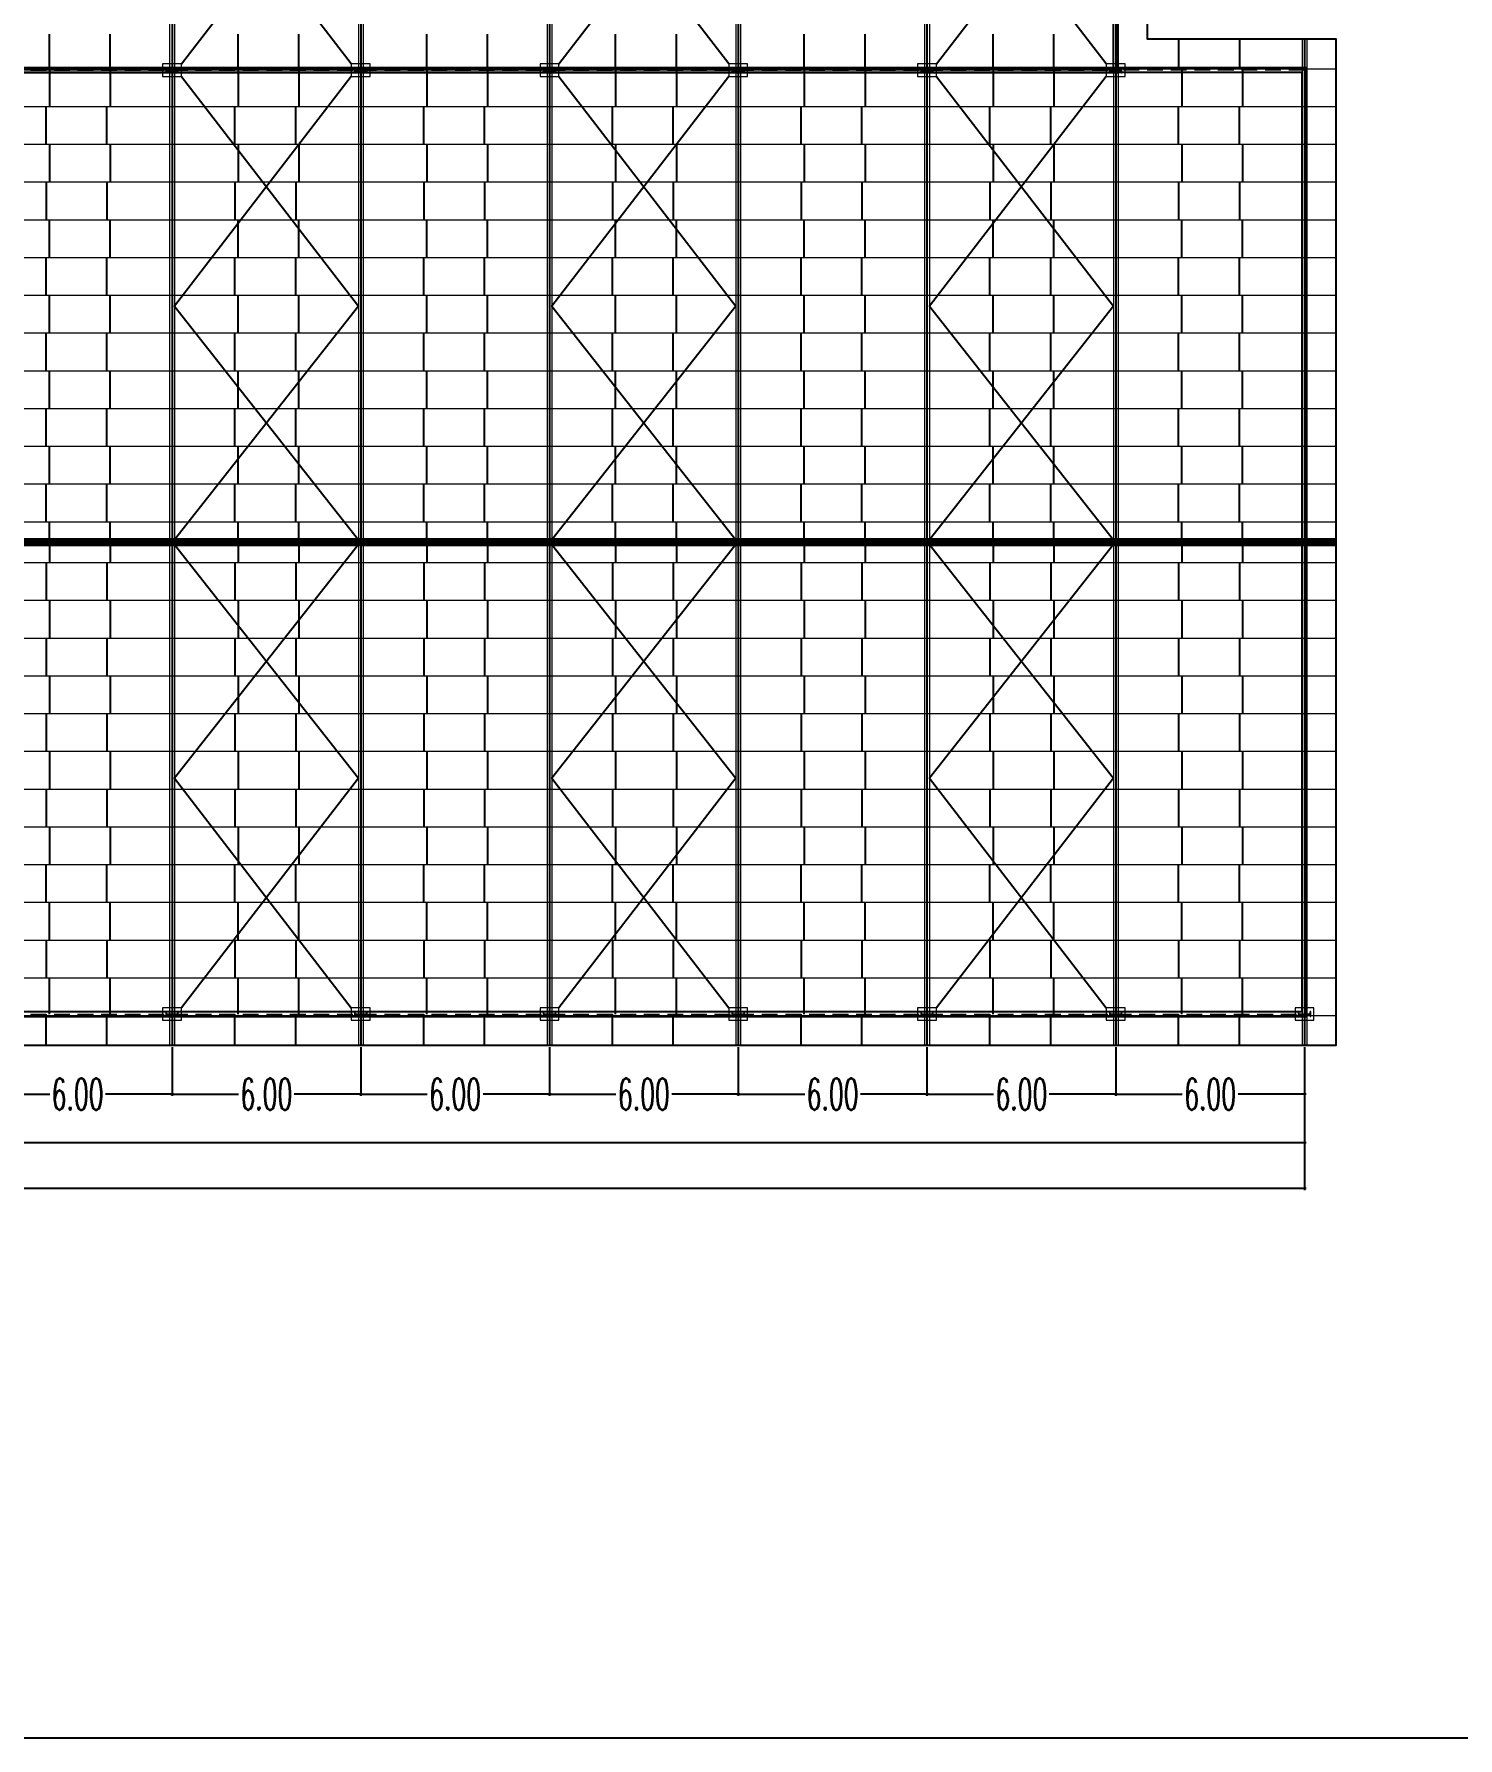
# Model space of a CAD drawing. Header units: millimetres. Extents: x 2175 to 3376, y 1504 to 1740.
# Drawn here: x 2833.2 to 2878.5, y 1584 to 1638.1 of the extents above; entities that cross this region are included whole.
import ezdxf

# ---------------------------------------------------------------- set-up
doc = ezdxf.new("R2010")
doc.units = ezdxf.units.MM
doc.linetypes.add('HIDDEN', pattern=[0.375, 0.25, -0.125])
for name, color, linetype in [('Atap', 3, 'Continuous'), ('GR', 7, 'Continuous'), ('KOP TEKS', 1, 'Continuous')]:
    doc.layers.add(name, color=color, linetype=linetype)
for name, color, linetype, lineweight in [('GRS-TIPIS', 253, 'Continuous', 9), ('HAT', 8, 'Continuous', 9), ('Pondasi', 6, 'Continuous', 9)]:
    doc.layers.add(name, color=color, linetype=linetype, lineweight=lineweight)
doc.styles.add('-DIM2', font='simplex.shx', dxfattribs={"width": 0.55})
doc.dimstyles.new('DENAH KANTOR', dxfattribs={"dimtxt": 1, "dimasz": 0.05, "dimexe": 0.05, "dimexo": 0.05, "dimgap": 0.05, "dimtad": 0, "dimtih": 1, "dimtoh": 1, "dimzin": 0, "dimdsep": 46, "dimtxsty": '-DIM2', "dimblk": 'ARCHTICK', "dimcen": 0.3, "dimdle": 0.05, "dimclrd": 1, "dimclre": 1, "dimclrt": 7, "dimadec": 0, "dimazin": 0, "dimtfac": 1, "dimtix": 1, "dimtofl": 0, "dimtmove": 0, "dimatfit": 3, "dimldrblk": 'ARCHTICK', "dimfxl": 1, "dimtolj": 1, "dimtzin": 0, "dimarcsym": 0})

# ---------------------------------------------------------------- blocks, each defined once
blk = doc.blocks.new('WF300')
at = {"layer": 'Pondasi'}
for p, q in [((4219.418, -131.977), (4219.418, -132.102)), ((4219.698, -132.102), (4219.698, -131.977)), ((4219.408, -132.102), (4219.418, -132.102)), ((4219.418, -132.034), (4219.698, -132.034)), ((4219.418, -132.044), (4219.698, -132.044)), ((4219.558, -132.044), (4219.558, -132.034)), ((4219.698, -132.102), (4219.708, -132.102))]:
    blk.add_line(p, q, dxfattribs=at)
blk.add_lwpolyline([(4219.783, -132.189), (4219.783, -131.889), (4219.333, -131.889), (4219.333, -132.189)], close=True, dxfattribs=at)
for points in [[(4219.418, -131.977), (4219.408, -131.977), (4219.408, -132.102)], [(4219.708, -132.102), (4219.708, -131.977), (4219.698, -131.977)]]:
    blk.add_lwpolyline(points, dxfattribs=at)
blk = doc.blocks.new('_ArchTick')
at = {"color": 0, "linetype": 'ByBlock', "const_width": 0.15}
blk.add_lwpolyline([(-0.5, -0.5), (0.5, 0.5)], dxfattribs=at)
blk = doc.blocks.new('*D1199')
at = {"layer": 'Defpoints', "color": 0, "linetype": 'Continuous', "transparency": 16777216}
for p in [(2753.59, 1604.446), (2873.59, 1604.446), (2873.59, 1601.446)]:
    blk.add_point(p, dxfattribs=at)
at = {"layer": 'GR', "color": 1, "linetype": 'Continuous', "lineweight": -2, "transparency": 16777216}
for p, q in [((2753.59, 1604.396), (2753.59, 1601.396)), ((2873.59, 1604.396), (2873.59, 1601.396)), ((2753.54, 1601.446), (2812.231, 1601.446)), ((2873.64, 1601.446), (2814.95, 1601.446))]:
    blk.add_line(p, q, dxfattribs=at)
at = {"layer": 'GR', "color": 1, "linetype": 'Continuous', "lineweight": -2, "transparency": 16777216, "xscale": 0.05, "yscale": 0.05, "zscale": 0.05, "rotation": 180}
blk.add_blockref('_ArchTick', (2753.59, 1601.446), dxfattribs=at)
at = {"layer": 'GR', "color": 1, "linetype": 'Continuous', "lineweight": -2, "transparency": 16777216, "xscale": 0.05, "yscale": 0.05, "zscale": 0.05}
blk.add_blockref('_ArchTick', (2873.59, 1601.446), dxfattribs=at)
at = {"layer": 'GR', "color": 7, "linetype": 'Continuous', "transparency": 16777216, "insert": (2813.59, 1601.446), "char_height": 1, "attachment_point": 5, "style": '-DIM2'}
blk.add_mtext('\\A1;120.00', dxfattribs=at)
blk = doc.blocks.new('*D1201')
at = {"layer": 'Defpoints', "color": 0, "linetype": 'Continuous', "transparency": 16777216}
for p in [(2789.59, 1604.446), (2873.59, 1604.446), (2789.59, 1602.896)]:
    blk.add_point(p, dxfattribs=at)
at = {"layer": 'GR', "color": 1, "linetype": 'Continuous', "lineweight": -2, "transparency": 16777216}
for p, q in [((2789.59, 1604.396), (2789.59, 1602.846)), ((2873.59, 1604.396), (2873.59, 1602.846)), ((2789.54, 1602.896), (2830.44, 1602.896)), ((2873.64, 1602.896), (2832.74, 1602.896))]:
    blk.add_line(p, q, dxfattribs=at)
at = {"layer": 'GR', "color": 1, "linetype": 'Continuous', "lineweight": -2, "transparency": 16777216, "xscale": 0.05, "yscale": 0.05, "zscale": 0.05, "rotation": 180}
blk.add_blockref('_ArchTick', (2789.59, 1602.896), dxfattribs=at)
at = {"layer": 'GR', "color": 1, "linetype": 'Continuous', "lineweight": -2, "transparency": 16777216, "xscale": 0.05, "yscale": 0.05, "zscale": 0.05}
blk.add_blockref('_ArchTick', (2873.59, 1602.896), dxfattribs=at)
at = {"layer": 'GR', "color": 7, "linetype": 'Continuous', "transparency": 16777216, "insert": (2831.59, 1602.896), "char_height": 1, "attachment_point": 5, "style": '-DIM2'}
blk.add_mtext('\\A1;84.00', dxfattribs=at)
blk = doc.blocks.new('*D1208')
at = {"layer": 'Defpoints', "color": 0, "linetype": 'Continuous', "transparency": 16777216}
for p in [(2843.59, 1605.996), (2849.59, 1605.996), (2843.59, 1604.446)]:
    blk.add_point(p, dxfattribs=at)
at = {"layer": 'GR', "color": 1, "linetype": 'Continuous', "lineweight": -2, "transparency": 16777216}
for p, q in [((2843.59, 1605.946), (2843.59, 1604.396)), ((2849.59, 1605.946), (2849.59, 1604.396)), ((2843.54, 1604.446), (2845.702, 1604.446)), ((2849.64, 1604.446), (2847.478, 1604.446))]:
    blk.add_line(p, q, dxfattribs=at)
at = {"layer": 'GR', "color": 1, "linetype": 'Continuous', "lineweight": -2, "transparency": 16777216, "xscale": 0.05, "yscale": 0.05, "zscale": 0.05, "rotation": 180}
blk.add_blockref('_ArchTick', (2843.59, 1604.446), dxfattribs=at)
at = {"layer": 'GR', "color": 1, "linetype": 'Continuous', "lineweight": -2, "transparency": 16777216, "xscale": 0.05, "yscale": 0.05, "zscale": 0.05}
blk.add_blockref('_ArchTick', (2849.59, 1604.446), dxfattribs=at)
at = {"layer": 'GR', "color": 7, "linetype": 'Continuous', "transparency": 16777216, "insert": (2846.59, 1604.446), "char_height": 1, "attachment_point": 5, "style": '-DIM2'}
blk.add_mtext('\\A1;6.00', dxfattribs=at)
blk = doc.blocks.new('*D1209')
at = {"layer": 'Defpoints', "color": 0, "linetype": 'Continuous', "transparency": 16777216}
for p in [(2837.59, 1605.996), (2843.59, 1605.996), (2843.59, 1604.446)]:
    blk.add_point(p, dxfattribs=at)
at = {"layer": 'GR', "color": 1, "linetype": 'Continuous', "lineweight": -2, "transparency": 16777216}
for p, q in [((2837.59, 1605.946), (2837.59, 1604.396)), ((2843.59, 1605.946), (2843.59, 1604.396)), ((2837.54, 1604.446), (2839.702, 1604.446)), ((2843.64, 1604.446), (2841.478, 1604.446))]:
    blk.add_line(p, q, dxfattribs=at)
at = {"layer": 'GR', "color": 1, "linetype": 'Continuous', "lineweight": -2, "transparency": 16777216, "xscale": 0.05, "yscale": 0.05, "zscale": 0.05, "rotation": 180}
blk.add_blockref('_ArchTick', (2837.59, 1604.446), dxfattribs=at)
at = {"layer": 'GR', "color": 1, "linetype": 'Continuous', "lineweight": -2, "transparency": 16777216, "xscale": 0.05, "yscale": 0.05, "zscale": 0.05}
blk.add_blockref('_ArchTick', (2843.59, 1604.446), dxfattribs=at)
at = {"layer": 'GR', "color": 7, "linetype": 'Continuous', "transparency": 16777216, "insert": (2840.59, 1604.446), "char_height": 1, "attachment_point": 5, "style": '-DIM2'}
blk.add_mtext('\\A1;6.00', dxfattribs=at)
blk = doc.blocks.new('*D1211')
at = {"layer": 'Defpoints', "color": 0, "linetype": 'Continuous', "transparency": 16777216}
for p in [(2831.59, 1605.996), (2837.59, 1605.996), (2831.59, 1604.446)]:
    blk.add_point(p, dxfattribs=at)
at = {"layer": 'GR', "color": 1, "linetype": 'Continuous', "lineweight": -2, "transparency": 16777216}
for p, q in [((2831.59, 1605.946), (2831.59, 1604.396)), ((2837.59, 1605.946), (2837.59, 1604.396)), ((2831.54, 1604.446), (2833.702, 1604.446)), ((2837.64, 1604.446), (2835.478, 1604.446))]:
    blk.add_line(p, q, dxfattribs=at)
at = {"layer": 'GR', "color": 1, "linetype": 'Continuous', "lineweight": -2, "transparency": 16777216, "xscale": 0.05, "yscale": 0.05, "zscale": 0.05, "rotation": 180}
blk.add_blockref('_ArchTick', (2831.59, 1604.446), dxfattribs=at)
at = {"layer": 'GR', "color": 1, "linetype": 'Continuous', "lineweight": -2, "transparency": 16777216, "xscale": 0.05, "yscale": 0.05, "zscale": 0.05}
blk.add_blockref('_ArchTick', (2837.59, 1604.446), dxfattribs=at)
at = {"layer": 'GR', "color": 7, "linetype": 'Continuous', "transparency": 16777216, "insert": (2834.59, 1604.446), "char_height": 1, "attachment_point": 5, "style": '-DIM2'}
blk.add_mtext('\\A1;6.00', dxfattribs=at)
blk = doc.blocks.new('*D1216')
at = {"layer": 'Defpoints', "color": 0, "linetype": 'Continuous', "transparency": 16777216}
for p in [(2849.59, 1605.996), (2855.59, 1605.996), (2855.59, 1604.446)]:
    blk.add_point(p, dxfattribs=at)
at = {"layer": 'GR', "color": 1, "linetype": 'Continuous', "lineweight": -2, "transparency": 16777216}
for p, q in [((2849.59, 1605.946), (2849.59, 1604.396)), ((2855.59, 1605.946), (2855.59, 1604.396)), ((2849.54, 1604.446), (2851.702, 1604.446)), ((2855.64, 1604.446), (2853.478, 1604.446))]:
    blk.add_line(p, q, dxfattribs=at)
at = {"layer": 'GR', "color": 1, "linetype": 'Continuous', "lineweight": -2, "transparency": 16777216, "xscale": 0.05, "yscale": 0.05, "zscale": 0.05, "rotation": 180}
blk.add_blockref('_ArchTick', (2849.59, 1604.446), dxfattribs=at)
at = {"layer": 'GR', "color": 1, "linetype": 'Continuous', "lineweight": -2, "transparency": 16777216, "xscale": 0.05, "yscale": 0.05, "zscale": 0.05}
blk.add_blockref('_ArchTick', (2855.59, 1604.446), dxfattribs=at)
at = {"layer": 'GR', "color": 7, "linetype": 'Continuous', "transparency": 16777216, "insert": (2852.59, 1604.446), "char_height": 1, "attachment_point": 5, "style": '-DIM2'}
blk.add_mtext('\\A1;6.00', dxfattribs=at)
blk = doc.blocks.new('*D1217')
at = {"layer": 'Defpoints', "color": 0, "linetype": 'Continuous', "transparency": 16777216}
for p in [(2855.59, 1605.996), (2861.59, 1605.996), (2855.59, 1604.446)]:
    blk.add_point(p, dxfattribs=at)
at = {"layer": 'GR', "color": 1, "linetype": 'Continuous', "lineweight": -2, "transparency": 16777216}
for p, q in [((2855.59, 1605.946), (2855.59, 1604.396)), ((2861.59, 1605.946), (2861.59, 1604.396)), ((2855.54, 1604.446), (2857.702, 1604.446)), ((2861.64, 1604.446), (2859.478, 1604.446))]:
    blk.add_line(p, q, dxfattribs=at)
at = {"layer": 'GR', "color": 1, "linetype": 'Continuous', "lineweight": -2, "transparency": 16777216, "xscale": 0.05, "yscale": 0.05, "zscale": 0.05, "rotation": 180}
blk.add_blockref('_ArchTick', (2855.59, 1604.446), dxfattribs=at)
at = {"layer": 'GR', "color": 1, "linetype": 'Continuous', "lineweight": -2, "transparency": 16777216, "xscale": 0.05, "yscale": 0.05, "zscale": 0.05}
blk.add_blockref('_ArchTick', (2861.59, 1604.446), dxfattribs=at)
at = {"layer": 'GR', "color": 7, "linetype": 'Continuous', "transparency": 16777216, "insert": (2858.59, 1604.446), "char_height": 1, "attachment_point": 5, "style": '-DIM2'}
blk.add_mtext('\\A1;6.00', dxfattribs=at)
blk = doc.blocks.new('*D1218')
at = {"layer": 'Defpoints', "color": 0, "linetype": 'Continuous', "transparency": 16777216}
for p in [(2867.59, 1605.996), (2873.59, 1605.996), (2867.59, 1604.446)]:
    blk.add_point(p, dxfattribs=at)
at = {"layer": 'GR', "color": 1, "linetype": 'Continuous', "lineweight": -2, "transparency": 16777216}
for p, q in [((2867.59, 1605.946), (2867.59, 1604.396)), ((2873.59, 1605.946), (2873.59, 1604.396)), ((2867.54, 1604.446), (2869.702, 1604.446)), ((2873.64, 1604.446), (2871.478, 1604.446))]:
    blk.add_line(p, q, dxfattribs=at)
at = {"layer": 'GR', "color": 1, "linetype": 'Continuous', "lineweight": -2, "transparency": 16777216, "xscale": 0.05, "yscale": 0.05, "zscale": 0.05, "rotation": 180}
blk.add_blockref('_ArchTick', (2867.59, 1604.446), dxfattribs=at)
at = {"layer": 'GR', "color": 1, "linetype": 'Continuous', "lineweight": -2, "transparency": 16777216, "xscale": 0.05, "yscale": 0.05, "zscale": 0.05}
blk.add_blockref('_ArchTick', (2873.59, 1604.446), dxfattribs=at)
at = {"layer": 'GR', "color": 7, "linetype": 'Continuous', "transparency": 16777216, "insert": (2870.59, 1604.446), "char_height": 1, "attachment_point": 5, "style": '-DIM2'}
blk.add_mtext('\\A1;6.00', dxfattribs=at)
blk = doc.blocks.new('*D1219')
at = {"layer": 'Defpoints', "color": 0, "linetype": 'Continuous', "transparency": 16777216}
for p in [(2861.59, 1605.996), (2867.59, 1605.996), (2867.59, 1604.446)]:
    blk.add_point(p, dxfattribs=at)
at = {"layer": 'GR', "color": 1, "linetype": 'Continuous', "lineweight": -2, "transparency": 16777216}
for p, q in [((2861.59, 1605.946), (2861.59, 1604.396)), ((2867.59, 1605.946), (2867.59, 1604.396)), ((2861.54, 1604.446), (2863.702, 1604.446)), ((2867.64, 1604.446), (2865.478, 1604.446))]:
    blk.add_line(p, q, dxfattribs=at)
at = {"layer": 'GR', "color": 1, "linetype": 'Continuous', "lineweight": -2, "transparency": 16777216, "xscale": 0.05, "yscale": 0.05, "zscale": 0.05, "rotation": 180}
blk.add_blockref('_ArchTick', (2861.59, 1604.446), dxfattribs=at)
at = {"layer": 'GR', "color": 1, "linetype": 'Continuous', "lineweight": -2, "transparency": 16777216, "xscale": 0.05, "yscale": 0.05, "zscale": 0.05}
blk.add_blockref('_ArchTick', (2867.59, 1604.446), dxfattribs=at)
at = {"layer": 'GR', "color": 7, "linetype": 'Continuous', "transparency": 16777216, "insert": (2864.59, 1604.446), "char_height": 1, "attachment_point": 5, "style": '-DIM2'}
blk.add_mtext('\\A1;6.00', dxfattribs=at)

msp = doc.modelspace()

# ---------------------------------------------------------------- linework, layer by layer
at = {"color": 1}
for p, q in [((2837.59, 1667.996), (2837.59, 1605.996)), ((2843.59, 1667.996), (2843.59, 1605.996)), ((2849.59, 1667.996), (2849.59, 1605.996)), ((2855.59, 1667.996), (2855.59, 1605.996)), ((2861.59, 1667.996), (2861.59, 1605.996)), ((2867.59, 1667.996), (2867.59, 1605.996)), ((2833.69, 1636.996), (2833.69, 1638.146)), ((2835.623, 1636.996), (2835.623, 1638.146)), ((2839.69, 1636.996), (2839.69, 1638.146)), ((2841.623, 1636.996), (2841.623, 1638.146)), ((2845.69, 1636.996), (2845.69, 1638.146)), ((2847.623, 1636.996), (2847.623, 1638.146)), ((2851.69, 1636.996), (2851.69, 1638.146)), ((2853.623, 1636.996), (2853.623, 1638.146)), ((2857.69, 1636.996), (2857.69, 1638.146)), ((2859.623, 1636.996), (2859.623, 1638.146)), ((2863.69, 1636.996), (2863.69, 1638.146)), ((2865.623, 1636.996), (2865.623, 1638.146)), ((2869.59, 1637.996), (2869.59, 1637.046)), ((2871.523, 1637.996), (2871.523, 1637.046)), ((2873.59, 1637.996), (2873.59, 1605.996)), ((2833.69, 1636.996), (2833.69, 1635.846)), ((2835.623, 1636.996), (2835.623, 1635.846)), ((2839.69, 1636.996), (2839.69, 1635.846)), ((2841.623, 1636.996), (2841.623, 1635.846)), ((2845.69, 1636.996), (2845.69, 1635.846)), ((2847.623, 1636.996), (2847.623, 1635.846)), ((2851.69, 1636.996), (2851.69, 1635.846)), ((2853.623, 1636.996), (2853.623, 1635.846)), ((2857.69, 1636.996), (2857.69, 1635.846)), ((2859.623, 1636.996), (2859.623, 1635.846)), ((2863.69, 1636.996), (2863.69, 1635.846)), ((2865.623, 1636.996), (2865.623, 1635.846)), ((2869.69, 1637.046), (2869.69, 1635.846)), ((2871.623, 1637.046), (2871.623, 1635.846)), ((2833.59, 1634.646), (2833.59, 1635.846)), ((2835.523, 1634.646), (2835.523, 1635.846)), ((2839.59, 1634.646), (2839.59, 1635.846)), ((2841.523, 1634.646), (2841.523, 1635.846)), ((2845.59, 1634.646), (2845.59, 1635.846)), ((2847.523, 1634.646), (2847.523, 1635.846)), ((2851.59, 1634.646), (2851.59, 1635.846)), ((2853.523, 1634.646), (2853.523, 1635.846)), ((2857.59, 1634.646), (2857.59, 1635.846)), ((2859.523, 1634.646), (2859.523, 1635.846)), ((2863.59, 1634.646), (2863.59, 1635.846)), ((2865.523, 1634.646), (2865.523, 1635.846)), ((2869.59, 1634.646), (2869.59, 1635.846)), ((2871.523, 1634.646), (2871.523, 1635.846)), ((2833.69, 1634.646), (2833.69, 1633.446)), ((2835.623, 1634.646), (2835.623, 1633.446)), ((2839.69, 1634.646), (2839.69, 1633.446)), ((2841.623, 1634.646), (2841.623, 1633.446)), ((2845.69, 1634.646), (2845.69, 1633.446)), ((2847.623, 1634.646), (2847.623, 1633.446)), ((2851.69, 1634.646), (2851.69, 1633.446)), ((2853.623, 1634.646), (2853.623, 1633.446)), ((2857.69, 1634.646), (2857.69, 1633.446)), ((2859.623, 1634.646), (2859.623, 1633.446)), ((2863.69, 1634.646), (2863.69, 1633.446)), ((2865.623, 1634.646), (2865.623, 1633.446)), ((2869.69, 1634.646), (2869.69, 1633.446)), ((2871.623, 1634.646), (2871.623, 1633.446)), ((2833.59, 1633.446), (2833.59, 1632.246)), ((2835.523, 1633.446), (2835.523, 1632.246)), ((2839.59, 1633.446), (2839.59, 1632.246)), ((2841.523, 1633.446), (2841.523, 1632.246)), ((2845.59, 1633.446), (2845.59, 1632.246)), ((2847.523, 1633.446), (2847.523, 1632.246)), ((2851.59, 1633.446), (2851.59, 1632.246)), ((2853.523, 1633.446), (2853.523, 1632.246)), ((2857.59, 1633.446), (2857.59, 1632.246)), ((2859.523, 1633.446), (2859.523, 1632.246)), ((2863.59, 1633.446), (2863.59, 1632.246)), ((2865.523, 1633.446), (2865.523, 1632.246)), ((2869.59, 1633.446), (2869.59, 1632.246)), ((2871.523, 1633.446), (2871.523, 1632.246)), ((2833.69, 1631.046), (2833.69, 1632.246)), ((2835.623, 1631.046), (2835.623, 1632.246)), ((2839.69, 1631.046), (2839.69, 1632.246)), ((2841.623, 1631.046), (2841.623, 1632.246)), ((2845.69, 1631.046), (2845.69, 1632.246)), ((2847.623, 1631.046), (2847.623, 1632.246)), ((2851.69, 1631.046), (2851.69, 1632.246)), ((2853.623, 1631.046), (2853.623, 1632.246)), ((2857.69, 1631.046), (2857.69, 1632.246)), ((2859.623, 1631.046), (2859.623, 1632.246)), ((2863.69, 1631.046), (2863.69, 1632.246)), ((2865.623, 1631.046), (2865.623, 1632.246)), ((2869.69, 1631.046), (2869.69, 1632.246)), ((2871.623, 1631.046), (2871.623, 1632.246)), ((2833.59, 1629.846), (2833.59, 1631.046)), ((2835.523, 1629.846), (2835.523, 1631.046)), ((2839.59, 1629.846), (2839.59, 1631.046)), ((2841.523, 1629.846), (2841.523, 1631.046)), ((2845.59, 1629.846), (2845.59, 1631.046)), ((2847.523, 1629.846), (2847.523, 1631.046)), ((2851.59, 1629.846), (2851.59, 1631.046)), ((2853.523, 1629.846), (2853.523, 1631.046)), ((2857.59, 1629.846), (2857.59, 1631.046)), ((2859.523, 1629.846), (2859.523, 1631.046)), ((2863.59, 1629.846), (2863.59, 1631.046)), ((2865.523, 1629.846), (2865.523, 1631.046)), ((2869.59, 1629.846), (2869.59, 1631.046)), ((2871.523, 1629.846), (2871.523, 1631.046)), ((2833.69, 1628.646), (2833.69, 1629.846)), ((2835.623, 1628.646), (2835.623, 1629.846)), ((2839.69, 1628.646), (2839.69, 1629.846)), ((2841.623, 1628.646), (2841.623, 1629.846)), ((2845.69, 1628.646), (2845.69, 1629.846)), ((2847.623, 1628.646), (2847.623, 1629.846)), ((2851.69, 1628.646), (2851.69, 1629.846)), ((2853.623, 1628.646), (2853.623, 1629.846)), ((2857.69, 1628.646), (2857.69, 1629.846)), ((2859.623, 1628.646), (2859.623, 1629.846)), ((2863.69, 1628.646), (2863.69, 1629.846)), ((2865.623, 1628.646), (2865.623, 1629.846)), ((2869.69, 1628.646), (2869.69, 1629.846)), ((2871.623, 1628.646), (2871.623, 1629.846)), ((2833.59, 1627.446), (2833.59, 1628.646)), ((2835.523, 1627.446), (2835.523, 1628.646)), ((2839.59, 1627.446), (2839.59, 1628.646)), ((2841.523, 1627.446), (2841.523, 1628.646)), ((2845.59, 1627.446), (2845.59, 1628.646)), ((2847.523, 1627.446), (2847.523, 1628.646)), ((2851.59, 1627.446), (2851.59, 1628.646)), ((2853.523, 1627.446), (2853.523, 1628.646)), ((2857.59, 1627.446), (2857.59, 1628.646)), ((2859.523, 1627.446), (2859.523, 1628.646)), ((2863.59, 1627.446), (2863.59, 1628.646)), ((2865.523, 1627.446), (2865.523, 1628.646)), ((2869.59, 1627.446), (2869.59, 1628.646)), ((2871.523, 1627.446), (2871.523, 1628.646)), ((2833.69, 1626.246), (2833.69, 1627.446)), ((2835.623, 1626.246), (2835.623, 1627.446)), ((2839.69, 1626.246), (2839.69, 1627.446)), ((2841.623, 1626.246), (2841.623, 1627.446)), ((2845.69, 1626.246), (2845.69, 1627.446)), ((2847.623, 1626.246), (2847.623, 1627.446)), ((2851.69, 1626.246), (2851.69, 1627.446)), ((2853.623, 1626.246), (2853.623, 1627.446)), ((2857.69, 1626.246), (2857.69, 1627.446)), ((2859.623, 1626.246), (2859.623, 1627.446)), ((2863.69, 1626.246), (2863.69, 1627.446)), ((2865.623, 1626.246), (2865.623, 1627.446)), ((2869.69, 1626.246), (2869.69, 1627.446)), ((2871.623, 1626.246), (2871.623, 1627.446)), ((2833.59, 1625.046), (2833.59, 1626.246)), ((2835.523, 1625.046), (2835.523, 1626.246)), ((2839.59, 1625.046), (2839.59, 1626.246)), ((2841.523, 1625.046), (2841.523, 1626.246)), ((2845.59, 1625.046), (2845.59, 1626.246)), ((2847.523, 1625.046), (2847.523, 1626.246)), ((2851.59, 1625.046), (2851.59, 1626.246)), ((2853.523, 1625.046), (2853.523, 1626.246)), ((2857.59, 1625.046), (2857.59, 1626.246)), ((2859.523, 1625.046), (2859.523, 1626.246)), ((2863.59, 1625.046), (2863.59, 1626.246)), ((2865.523, 1625.046), (2865.523, 1626.246)), ((2869.59, 1625.046), (2869.59, 1626.246)), ((2871.523, 1625.046), (2871.523, 1626.246)), ((2833.69, 1623.846), (2833.69, 1625.046)), ((2835.623, 1623.846), (2835.623, 1625.046)), ((2839.69, 1623.846), (2839.69, 1625.046)), ((2841.623, 1623.846), (2841.623, 1625.046)), ((2845.69, 1623.846), (2845.69, 1625.046)), ((2847.623, 1623.846), (2847.623, 1625.046)), ((2851.69, 1623.846), (2851.69, 1625.046)), ((2853.623, 1623.846), (2853.623, 1625.046)), ((2857.69, 1623.846), (2857.69, 1625.046)), ((2859.623, 1623.846), (2859.623, 1625.046)), ((2863.69, 1623.846), (2863.69, 1625.046)), ((2865.623, 1623.846), (2865.623, 1625.046)), ((2869.69, 1623.846), (2869.69, 1625.046)), ((2871.623, 1623.846), (2871.623, 1625.046)), ((2833.59, 1622.646), (2833.59, 1623.846)), ((2835.523, 1622.646), (2835.523, 1623.846)), ((2839.59, 1622.646), (2839.59, 1623.846)), ((2841.523, 1622.646), (2841.523, 1623.846)), ((2845.59, 1622.646), (2845.59, 1623.846)), ((2847.523, 1622.646), (2847.523, 1623.846)), ((2851.59, 1622.646), (2851.59, 1623.846)), ((2853.523, 1622.646), (2853.523, 1623.846)), ((2857.59, 1622.646), (2857.59, 1623.846)), ((2859.523, 1622.646), (2859.523, 1623.846)), ((2863.59, 1622.646), (2863.59, 1623.846)), ((2865.523, 1622.646), (2865.523, 1623.846)), ((2869.59, 1622.646), (2869.59, 1623.846)), ((2871.523, 1622.646), (2871.523, 1623.846)), ((2833.69, 1621.996), (2833.69, 1622.646)), ((2835.623, 1621.996), (2835.623, 1622.646)), ((2839.69, 1621.996), (2839.69, 1622.646)), ((2841.623, 1621.996), (2841.623, 1622.646)), ((2845.69, 1621.996), (2845.69, 1622.646)), ((2847.623, 1621.996), (2847.623, 1622.646)), ((2851.69, 1621.996), (2851.69, 1622.646)), ((2853.623, 1621.996), (2853.623, 1622.646)), ((2857.69, 1621.996), (2857.69, 1622.646)), ((2859.623, 1621.996), (2859.623, 1622.646)), ((2863.69, 1621.996), (2863.69, 1622.646)), ((2865.623, 1621.996), (2865.623, 1622.646)), ((2869.69, 1621.996), (2869.69, 1622.646)), ((2871.623, 1621.996), (2871.623, 1622.646)), ((2752.59, 1621.996), (2874.59, 1621.996)), ((2833.69, 1621.996), (2833.69, 1621.346)), ((2835.623, 1621.996), (2835.623, 1621.346)), ((2839.69, 1621.996), (2839.69, 1621.346)), ((2841.623, 1621.996), (2841.623, 1621.346)), ((2845.69, 1621.996), (2845.69, 1621.346)), ((2847.623, 1621.996), (2847.623, 1621.346)), ((2851.69, 1621.996), (2851.69, 1621.346)), ((2853.623, 1621.996), (2853.623, 1621.346)), ((2857.69, 1621.996), (2857.69, 1621.346)), ((2859.623, 1621.996), (2859.623, 1621.346)), ((2863.69, 1621.996), (2863.69, 1621.346)), ((2865.623, 1621.996), (2865.623, 1621.346)), ((2869.69, 1621.996), (2869.69, 1621.346)), ((2871.623, 1621.996), (2871.623, 1621.346)), ((2833.59, 1621.346), (2833.59, 1620.146)), ((2835.523, 1621.346), (2835.523, 1620.146)), ((2839.59, 1621.346), (2839.59, 1620.146)), ((2841.523, 1621.346), (2841.523, 1620.146)), ((2845.59, 1621.346), (2845.59, 1620.146)), ((2847.523, 1621.346), (2847.523, 1620.146)), ((2851.59, 1621.346), (2851.59, 1620.146)), ((2853.523, 1621.346), (2853.523, 1620.146)), ((2857.59, 1621.346), (2857.59, 1620.146)), ((2859.523, 1621.346), (2859.523, 1620.146)), ((2863.59, 1621.346), (2863.59, 1620.146)), ((2865.523, 1621.346), (2865.523, 1620.146)), ((2869.59, 1621.346), (2869.59, 1620.146)), ((2871.523, 1621.346), (2871.523, 1620.146)), ((2833.69, 1620.146), (2833.69, 1618.946)), ((2835.623, 1620.146), (2835.623, 1618.946)), ((2839.69, 1620.146), (2839.69, 1618.946)), ((2841.623, 1620.146), (2841.623, 1618.946)), ((2845.69, 1620.146), (2845.69, 1618.946)), ((2847.623, 1620.146), (2847.623, 1618.946)), ((2851.69, 1620.146), (2851.69, 1618.946)), ((2853.623, 1620.146), (2853.623, 1618.946)), ((2857.69, 1620.146), (2857.69, 1618.946)), ((2859.623, 1620.146), (2859.623, 1618.946)), ((2863.69, 1620.146), (2863.69, 1618.946)), ((2865.623, 1620.146), (2865.623, 1618.946)), ((2869.69, 1620.146), (2869.69, 1618.946)), ((2871.623, 1620.146), (2871.623, 1618.946)), ((2833.59, 1618.946), (2833.59, 1617.746)), ((2835.523, 1618.946), (2835.523, 1617.746)), ((2839.59, 1618.946), (2839.59, 1617.746)), ((2841.523, 1618.946), (2841.523, 1617.746)), ((2845.59, 1618.946), (2845.59, 1617.746)), ((2847.523, 1618.946), (2847.523, 1617.746)), ((2851.59, 1618.946), (2851.59, 1617.746)), ((2853.523, 1618.946), (2853.523, 1617.746)), ((2857.59, 1618.946), (2857.59, 1617.746)), ((2859.523, 1618.946), (2859.523, 1617.746)), ((2863.59, 1618.946), (2863.59, 1617.746)), ((2865.523, 1618.946), (2865.523, 1617.746)), ((2869.59, 1618.946), (2869.59, 1617.746)), ((2871.523, 1618.946), (2871.523, 1617.746)), ((2833.69, 1617.746), (2833.69, 1616.546)), ((2835.623, 1617.746), (2835.623, 1616.546)), ((2839.69, 1617.746), (2839.69, 1616.546)), ((2841.623, 1617.746), (2841.623, 1616.546)), ((2845.69, 1617.746), (2845.69, 1616.546)), ((2847.623, 1617.746), (2847.623, 1616.546)), ((2851.69, 1617.746), (2851.69, 1616.546)), ((2853.623, 1617.746), (2853.623, 1616.546)), ((2857.69, 1617.746), (2857.69, 1616.546)), ((2859.623, 1617.746), (2859.623, 1616.546)), ((2863.69, 1617.746), (2863.69, 1616.546)), ((2865.623, 1617.746), (2865.623, 1616.546)), ((2869.69, 1617.746), (2869.69, 1616.546)), ((2871.623, 1617.746), (2871.623, 1616.546)), ((2833.59, 1616.546), (2833.59, 1615.346)), ((2835.523, 1616.546), (2835.523, 1615.346)), ((2839.59, 1616.546), (2839.59, 1615.346)), ((2841.523, 1616.546), (2841.523, 1615.346)), ((2845.59, 1616.546), (2845.59, 1615.346)), ((2847.523, 1616.546), (2847.523, 1615.346)), ((2851.59, 1616.546), (2851.59, 1615.346)), ((2853.523, 1616.546), (2853.523, 1615.346)), ((2857.59, 1616.546), (2857.59, 1615.346)), ((2859.523, 1616.546), (2859.523, 1615.346)), ((2863.59, 1616.546), (2863.59, 1615.346)), ((2865.523, 1616.546), (2865.523, 1615.346)), ((2869.59, 1616.546), (2869.59, 1615.346)), ((2871.523, 1616.546), (2871.523, 1615.346)), ((2833.69, 1615.346), (2833.69, 1614.146)), ((2835.623, 1615.346), (2835.623, 1614.146)), ((2839.69, 1615.346), (2839.69, 1614.146)), ((2841.623, 1615.346), (2841.623, 1614.146)), ((2845.69, 1615.346), (2845.69, 1614.146)), ((2847.623, 1615.346), (2847.623, 1614.146)), ((2851.69, 1615.346), (2851.69, 1614.146)), ((2853.623, 1615.346), (2853.623, 1614.146)), ((2857.69, 1615.346), (2857.69, 1614.146)), ((2859.623, 1615.346), (2859.623, 1614.146)), ((2863.69, 1615.346), (2863.69, 1614.146)), ((2865.623, 1615.346), (2865.623, 1614.146)), ((2869.69, 1615.346), (2869.69, 1614.146)), ((2871.623, 1615.346), (2871.623, 1614.146)), ((2833.59, 1614.146), (2833.59, 1612.946)), ((2835.523, 1614.146), (2835.523, 1612.946)), ((2839.59, 1614.146), (2839.59, 1612.946)), ((2841.523, 1614.146), (2841.523, 1612.946)), ((2845.59, 1614.146), (2845.59, 1612.946)), ((2847.523, 1614.146), (2847.523, 1612.946)), ((2851.59, 1614.146), (2851.59, 1612.946)), ((2853.523, 1614.146), (2853.523, 1612.946)), ((2857.59, 1614.146), (2857.59, 1612.946)), ((2859.523, 1614.146), (2859.523, 1612.946)), ((2863.59, 1614.146), (2863.59, 1612.946)), ((2865.523, 1614.146), (2865.523, 1612.946)), ((2869.59, 1614.146), (2869.59, 1612.946)), ((2871.523, 1614.146), (2871.523, 1612.946)), ((2833.69, 1612.946), (2833.69, 1611.746)), ((2835.623, 1612.946), (2835.623, 1611.746)), ((2839.69, 1612.946), (2839.69, 1611.746)), ((2841.623, 1612.946), (2841.623, 1611.746)), ((2845.69, 1612.946), (2845.69, 1611.746)), ((2847.623, 1612.946), (2847.623, 1611.746)), ((2851.69, 1612.946), (2851.69, 1611.746)), ((2853.623, 1612.946), (2853.623, 1611.746)), ((2857.69, 1612.946), (2857.69, 1611.746)), ((2859.623, 1612.946), (2859.623, 1611.746)), ((2863.69, 1612.946), (2863.69, 1611.746)), ((2865.623, 1612.946), (2865.623, 1611.746)), ((2869.69, 1612.946), (2869.69, 1611.746)), ((2871.623, 1612.946), (2871.623, 1611.746)), ((2833.59, 1610.546), (2833.59, 1611.746)), ((2835.523, 1610.546), (2835.523, 1611.746)), ((2839.59, 1610.546), (2839.59, 1611.746)), ((2841.523, 1610.546), (2841.523, 1611.746)), ((2845.59, 1610.546), (2845.59, 1611.746)), ((2847.523, 1610.546), (2847.523, 1611.746)), ((2851.59, 1610.546), (2851.59, 1611.746)), ((2853.523, 1610.546), (2853.523, 1611.746)), ((2857.59, 1610.546), (2857.59, 1611.746)), ((2859.523, 1610.546), (2859.523, 1611.746)), ((2863.59, 1610.546), (2863.59, 1611.746)), ((2865.523, 1610.546), (2865.523, 1611.746)), ((2869.59, 1610.546), (2869.59, 1611.746)), ((2871.523, 1610.546), (2871.523, 1611.746)), ((2833.69, 1609.346), (2833.69, 1610.546)), ((2835.623, 1609.346), (2835.623, 1610.546)), ((2839.69, 1609.346), (2839.69, 1610.546)), ((2841.623, 1609.346), (2841.623, 1610.546)), ((2845.69, 1609.346), (2845.69, 1610.546)), ((2847.623, 1609.346), (2847.623, 1610.546)), ((2851.69, 1609.346), (2851.69, 1610.546)), ((2853.623, 1609.346), (2853.623, 1610.546)), ((2857.69, 1609.346), (2857.69, 1610.546)), ((2859.623, 1609.346), (2859.623, 1610.546)), ((2863.69, 1609.346), (2863.69, 1610.546)), ((2865.623, 1609.346), (2865.623, 1610.546)), ((2869.69, 1609.346), (2869.69, 1610.546)), ((2871.623, 1609.346), (2871.623, 1610.546)), ((2833.59, 1609.346), (2833.59, 1608.146)), ((2835.523, 1609.346), (2835.523, 1608.146)), ((2839.59, 1609.346), (2839.59, 1608.146)), ((2841.523, 1609.346), (2841.523, 1608.146)), ((2845.59, 1609.346), (2845.59, 1608.146)), ((2847.523, 1609.346), (2847.523, 1608.146)), ((2851.59, 1609.346), (2851.59, 1608.146)), ((2853.523, 1609.346), (2853.523, 1608.146)), ((2857.59, 1609.346), (2857.59, 1608.146)), ((2859.523, 1609.346), (2859.523, 1608.146)), ((2863.59, 1609.346), (2863.59, 1608.146)), ((2865.523, 1609.346), (2865.523, 1608.146)), ((2869.59, 1609.346), (2869.59, 1608.146)), ((2871.523, 1609.346), (2871.523, 1608.146)), ((2833.69, 1606.996), (2833.69, 1608.146)), ((2835.623, 1606.996), (2835.623, 1608.146)), ((2839.69, 1606.996), (2839.69, 1608.146)), ((2841.623, 1606.996), (2841.623, 1608.146)), ((2845.69, 1606.996), (2845.69, 1608.146)), ((2847.623, 1606.996), (2847.623, 1608.146)), ((2851.69, 1606.996), (2851.69, 1608.146)), ((2853.623, 1606.996), (2853.623, 1608.146)), ((2857.69, 1606.996), (2857.69, 1608.146)), ((2859.623, 1606.996), (2859.623, 1608.146)), ((2863.69, 1606.996), (2863.69, 1608.146)), ((2865.623, 1606.996), (2865.623, 1608.146)), ((2869.69, 1606.996), (2869.69, 1608.146)), ((2871.623, 1606.996), (2871.623, 1608.146)), ((2833.59, 1605.996), (2833.59, 1606.996)), ((2835.523, 1605.996), (2835.523, 1606.996)), ((2839.59, 1605.996), (2839.59, 1606.996)), ((2841.523, 1605.996), (2841.523, 1606.996)), ((2845.59, 1605.996), (2845.59, 1606.996)), ((2847.523, 1605.996), (2847.523, 1606.996)), ((2851.59, 1605.996), (2851.59, 1606.996)), ((2853.523, 1605.996), (2853.523, 1606.996)), ((2857.59, 1605.996), (2857.59, 1606.996)), ((2859.523, 1605.996), (2859.523, 1606.996)), ((2863.59, 1605.996), (2863.59, 1606.996)), ((2865.523, 1605.996), (2865.523, 1606.996)), ((2869.59, 1605.996), (2869.59, 1606.996)), ((2871.523, 1605.996), (2871.523, 1606.996))]:
    msp.add_line(p, q, dxfattribs=at)
at = {"layer": 'Atap'}
for points in [[(2752.59, 1636.996), (2752.59, 1667.996), (2868.59, 1667.996), (2868.59, 1637.996), (2874.59, 1637.996), (2874.59, 1605.996), (2752.59, 1605.996), (2752.59, 1636.996)], [(2837.89, 1637.196), (2843.515, 1644.496), (2837.665, 1651.921), (2837.665, 1652.071), (2843.515, 1659.496), (2837.89, 1666.796)], [(2843.29, 1637.196), (2837.665, 1644.496), (2843.515, 1651.921), (2843.515, 1652.071), (2837.665, 1659.496), (2843.29, 1666.796)], [(2849.89, 1637.196), (2855.515, 1644.496), (2849.665, 1651.921), (2849.665, 1652.071), (2855.515, 1659.496), (2849.89, 1666.796)], [(2855.29, 1637.196), (2849.665, 1644.496), (2855.515, 1651.921), (2855.515, 1652.071), (2849.665, 1659.496), (2855.29, 1666.796)], [(2861.89, 1637.196), (2867.515, 1644.496), (2861.665, 1651.921), (2861.665, 1652.071), (2867.515, 1659.496), (2861.89, 1666.796)], [(2867.29, 1637.196), (2861.665, 1644.496), (2867.515, 1651.921), (2867.515, 1652.071), (2861.665, 1659.496), (2867.29, 1666.796)], [(2837.89, 1636.796), (2843.515, 1629.496), (2837.665, 1622.071), (2837.665, 1621.921), (2843.515, 1614.496), (2837.89, 1607.196)], [(2843.29, 1636.796), (2837.665, 1629.496), (2843.515, 1622.071), (2843.515, 1621.921), (2837.665, 1614.496), (2843.29, 1607.196)], [(2849.89, 1636.796), (2855.515, 1629.496), (2849.665, 1622.071), (2849.665, 1621.921), (2855.515, 1614.496), (2849.89, 1607.196)], [(2855.29, 1636.796), (2849.665, 1629.496), (2855.515, 1622.071), (2855.515, 1621.921), (2849.665, 1614.496), (2855.29, 1607.196)], [(2861.89, 1636.796), (2867.515, 1629.496), (2861.665, 1622.071), (2861.665, 1621.921), (2867.515, 1614.496), (2861.89, 1607.196)], [(2867.29, 1636.796), (2861.665, 1629.496), (2867.515, 1622.071), (2867.515, 1621.921), (2861.665, 1614.496), (2867.29, 1607.196)]]:
    msp.add_lwpolyline(points, dxfattribs=at)
at = {"layer": 'GR', "color": 0, "lineweight": 0}
for p, q in [((2837.515, 1667.996), (2837.515, 1605.996)), ((2837.665, 1667.996), (2837.665, 1605.996)), ((2843.515, 1667.996), (2843.515, 1605.996)), ((2843.665, 1667.996), (2843.665, 1605.996)), ((2849.515, 1667.996), (2849.515, 1605.996)), ((2849.665, 1667.996), (2849.665, 1605.996)), ((2855.515, 1667.996), (2855.515, 1605.996)), ((2855.665, 1667.996), (2855.665, 1605.996)), ((2861.515, 1667.996), (2861.515, 1605.996)), ((2861.665, 1667.996), (2861.665, 1605.996)), ((2867.515, 1667.996), (2867.515, 1605.996)), ((2867.665, 1667.996), (2867.665, 1605.996)), ((2873.515, 1637.996), (2873.515, 1605.996)), ((2873.665, 1637.996), (2873.665, 1605.996))]:
    msp.add_line(p, q, dxfattribs=at)
at = {"layer": 'GR', "lineweight": 50}
for p, q in [((2752.59, 1622.071), (2874.59, 1622.071)), ((2752.59, 1621.921), (2874.59, 1621.921))]:
    msp.add_line(p, q, dxfattribs=at)
at = {"layer": 'GR', "color": 144, "true_color": 0x00629d}
for points in [[(2789.515, 1667.071), (2789.515, 1636.921), (2867.665, 1636.921), (2867.665, 1667.071)], [(2789.665, 1666.921), (2789.665, 1637.071), (2867.515, 1637.071), (2867.515, 1666.921)], [(2789.515, 1637.071), (2789.515, 1606.921), (2873.665, 1606.921), (2873.665, 1637.071)], [(2789.665, 1636.921), (2789.665, 1607.071), (2873.515, 1607.071), (2873.515, 1636.921)]]:
    msp.add_lwpolyline(points, close=True, dxfattribs=at)
at = {"layer": 'GRS-TIPIS', "linetype": 'HIDDEN', "ltscale": 2}
for points in [[(2789.59, 1666.996), (2789.59, 1636.996), (2867.59, 1636.996), (2867.59, 1666.996)], [(2789.59, 1636.996), (2789.59, 1606.996), (2873.59, 1606.996), (2873.59, 1636.996)]]:
    msp.add_lwpolyline(points, close=True, dxfattribs=at)
at = {"layer": 'HAT'}
for p, q in [((2752.59, 1637.046), (2874.59, 1637.046)), ((2752.59, 1635.846), (2874.59, 1635.846)), ((2752.59, 1634.646), (2874.59, 1634.646)), ((2752.59, 1633.446), (2874.59, 1633.446)), ((2752.59, 1632.246), (2874.59, 1632.246)), ((2752.59, 1631.046), (2874.59, 1631.046)), ((2752.59, 1629.846), (2874.59, 1629.846)), ((2752.59, 1628.646), (2874.59, 1628.646)), ((2752.59, 1627.446), (2874.59, 1627.446)), ((2752.59, 1626.246), (2874.59, 1626.246)), ((2752.59, 1625.046), (2874.59, 1625.046)), ((2752.59, 1623.846), (2874.59, 1623.846)), ((2752.59, 1622.646), (2874.59, 1622.646)), ((2752.59, 1621.346), (2874.59, 1621.346)), ((2752.59, 1620.146), (2874.59, 1620.146)), ((2752.59, 1618.946), (2874.59, 1618.946)), ((2752.59, 1617.746), (2874.59, 1617.746)), ((2752.59, 1616.546), (2874.59, 1616.546)), ((2752.59, 1615.346), (2874.59, 1615.346)), ((2752.59, 1614.146), (2874.59, 1614.146)), ((2752.59, 1612.946), (2874.59, 1612.946)), ((2752.59, 1611.746), (2874.59, 1611.746)), ((2752.59, 1610.546), (2874.59, 1610.546)), ((2752.59, 1609.346), (2874.59, 1609.346)), ((2752.59, 1608.146), (2874.59, 1608.146)), ((2752.59, 1606.946), (2874.59, 1606.946))]:
    msp.add_line(p, q, dxfattribs=at)
at = {"layer": 'KOP TEKS', "color": 2}
msp.add_lwpolyline([(2882.371, 1583.985), (2882.371, 1681.172), (2744.921, 1681.172), (2744.921, 1583.985)], close=True, dxfattribs=at)

# ---------------------------------------------------------------- block references
at = {"layer": 'HAT', "xscale": 1.333333333319186, "yscale": 1.333333333319186, "zscale": 1.333333333319186, "rotation": 359.9999999260696}
for p in [(-2788.488, 1813.048), (-2782.488, 1813.048), (-2776.488, 1813.048), (-2770.488, 1813.048), (-2764.488, 1813.048), (-2758.488, 1813.048), (-2788.488, 1783.048), (-2782.488, 1783.048), (-2776.488, 1783.048), (-2770.488, 1783.048), (-2764.488, 1783.048), (-2758.488, 1783.048), (-2752.488, 1783.048)]:
    msp.add_blockref('WF300', p, dxfattribs=at)

# ---------------------------------------------------------------- dimensions: what is measured, and where the dimension line sits
at = {"layer": 'GR', "linetype": 'Continuous'}
for base, p1, p2, picture, middle in [((2831.59, 1604.446), (2837.59, 1605.996), (2831.59, 1605.996), '*D1211', (2834.59, 1604.446)), ((2843.59, 1604.446), (2849.59, 1605.996), (2843.59, 1605.996), '*D1208', (2846.59, 1604.446)), ((2855.59, 1604.446), (2861.59, 1605.996), (2855.59, 1605.996), '*D1217', (2858.59, 1604.446)), ((2867.59, 1604.446), (2873.59, 1605.996), (2867.59, 1605.996), '*D1218', (2870.59, 1604.446)), ((2789.59, 1602.896), (2873.59, 1604.446), (2789.59, 1604.446), '*D1201', (2831.59, 1602.896))]:
    dim = msp.add_linear_dim(base=base, p1=p1, p2=p2, angle=180, dimstyle='DENAH KANTOR', dxfattribs=at)
    dim.commit()
    dim.dimension.update_dxf_attribs({"geometry": picture, "text_midpoint": middle})
for base, p1, p2, picture, middle in [((2843.59, 1604.446), (2837.59, 1605.996), (2843.59, 1605.996), '*D1209', (2840.59, 1604.446)), ((2855.59, 1604.446), (2849.59, 1605.996), (2855.59, 1605.996), '*D1216', (2852.59, 1604.446)), ((2867.59, 1604.446), (2861.59, 1605.996), (2867.59, 1605.996), '*D1219', (2864.59, 1604.446)), ((2873.59, 1601.446), (2753.59, 1604.446), (2873.59, 1604.446), '*D1199', (2813.59, 1601.446))]:
    dim = msp.add_linear_dim(base=base, p1=p1, p2=p2, dimstyle='DENAH KANTOR', dxfattribs=at)
    dim.commit()
    dim.dimension.update_dxf_attribs({"geometry": picture, "text_midpoint": middle})

doc.saveas('drawing.dxf')
